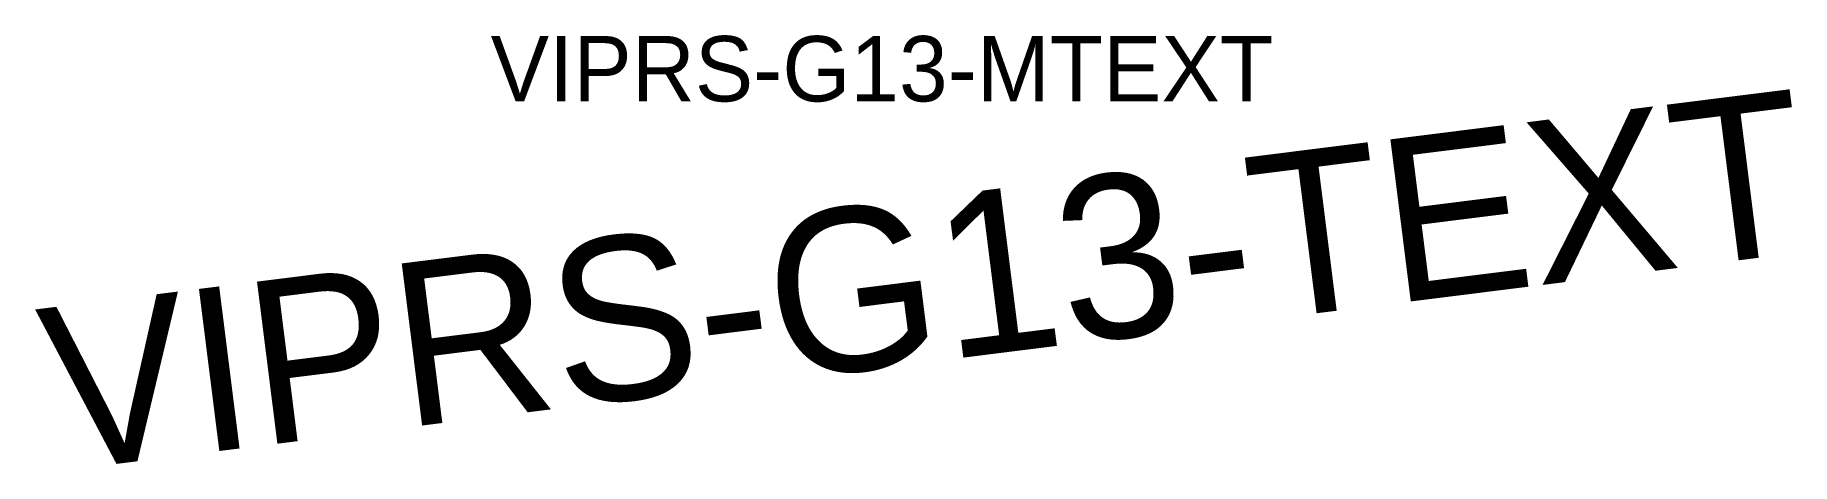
# Model space of a CAD drawing. Extents: x 0.8 to 41.1, y 2.7 to 12.5.
import ezdxf

# ---------------------------------------------------------------- set-up
doc = ezdxf.new("R2010")
doc.units = 0
doc.layers.add('VIPRS_G13', color=7, linetype='Continuous')

msp = doc.modelspace()

# ---------------------------------------------------------------- texts
at = {"layer": 'VIPRS_G13'}
msp.add_text('VIPRS-G13-TEXT', height=3.75, rotation=7.162, dxfattribs=at).set_placement((1.25, 2.5))
at = {"layer": 'VIPRS_G13', "insert": (11.25, 12.5), "char_height": 1.5, "attachment_point": 1}
msp.add_mtext('VIPRS-G13-MTEXT', dxfattribs=at)

doc.saveas('drawing.dxf')
